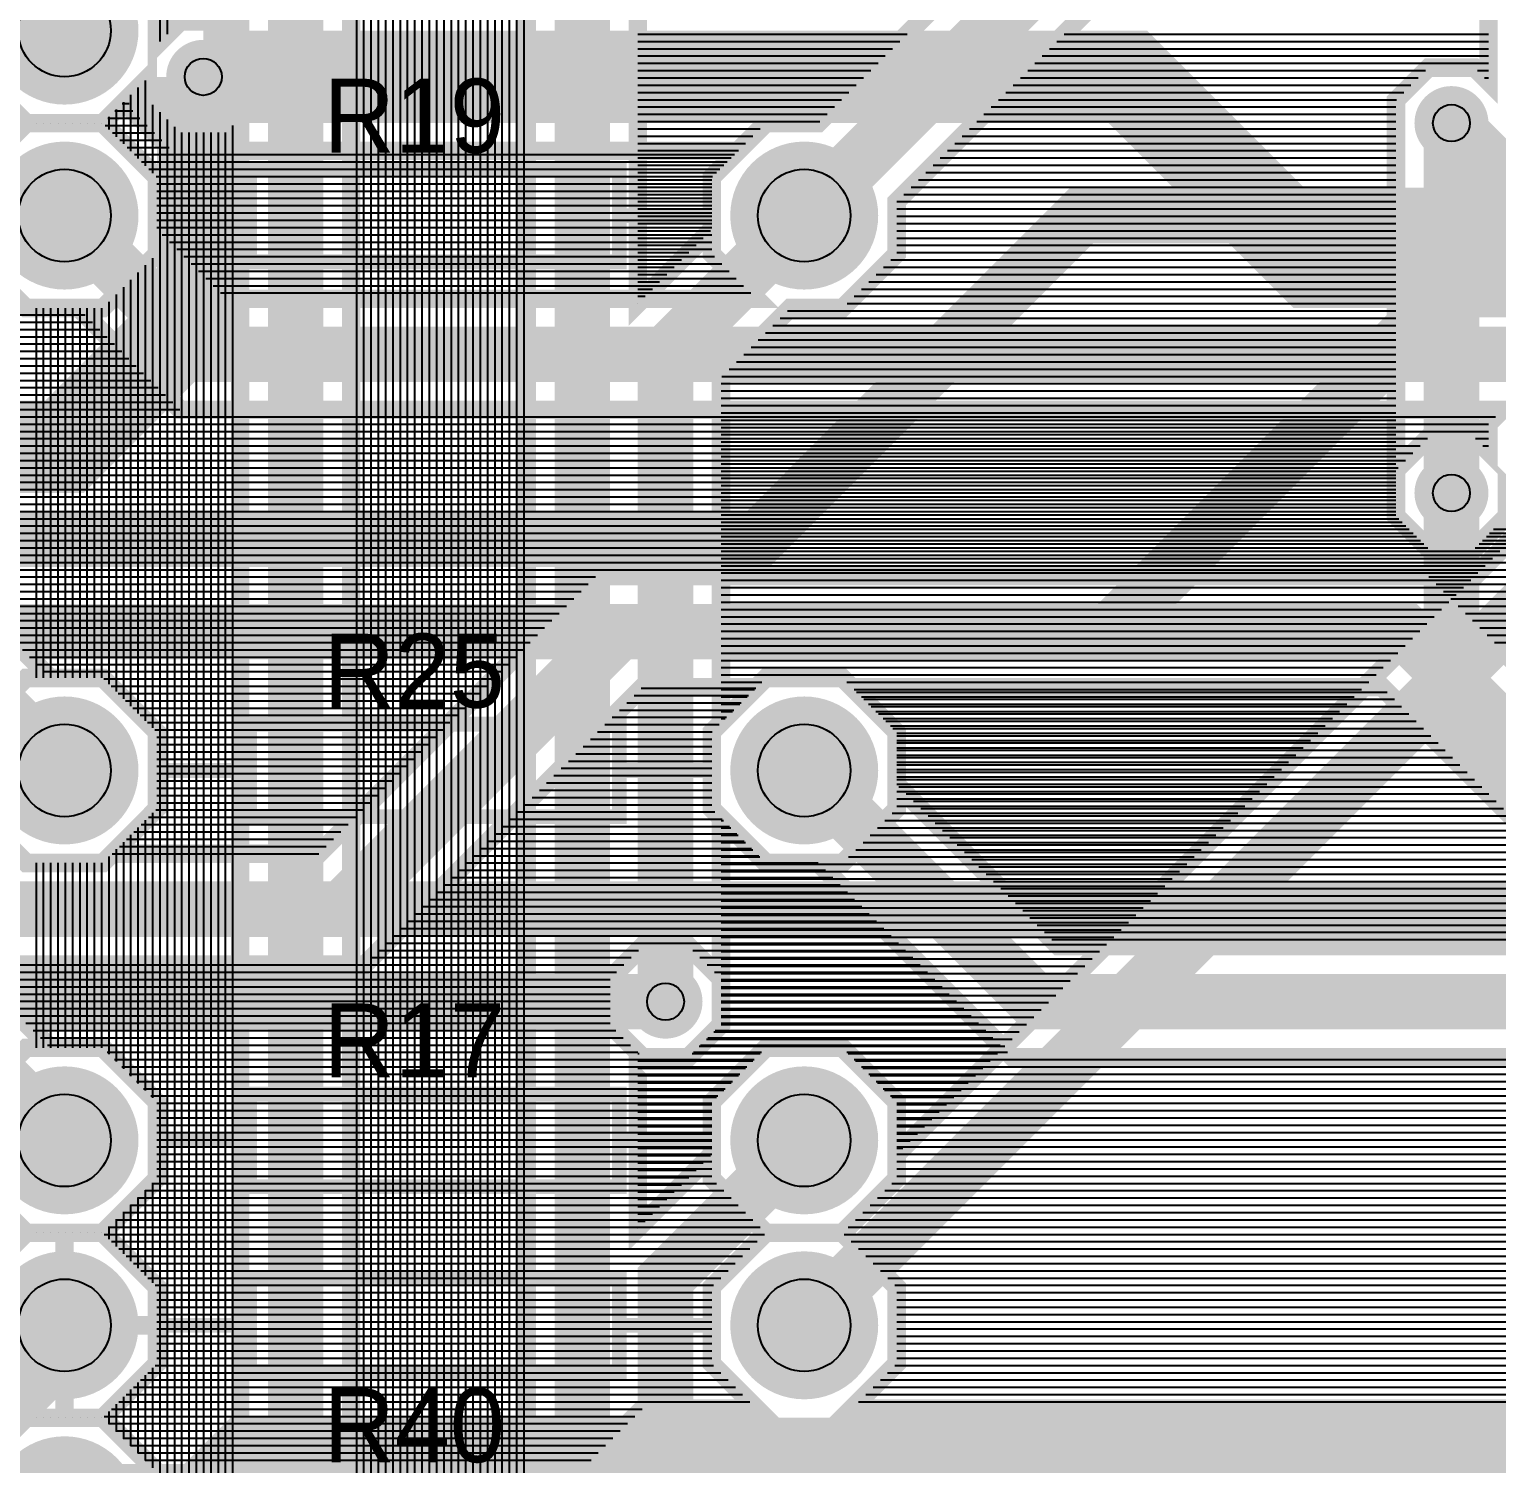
# Model space of a CAD drawing. Header units: inches. Extents: x -5.9 to 5.9, y -1.2 to 1.2.
# Drawn here: x -1.11 to -0.317, y -0.706 to 0.069 of the extents above; entities that cross this region are included whole.
import ezdxf

# ---------------------------------------------------------------- set-up
doc = ezdxf.new("R2010")
doc.units = ezdxf.units.IN
doc.layers.get('0').update_dxf_attribs({"linetype": 'CONTINUOUS'})

# ---------------------------------------------------------------- blocks, each defined once
blk = doc.blocks.new('EPAD')
at = {"const_width": 0.5}
blk.add_lwpolyline([(-0.25, 0, 1), (0.25, 0, 1)], format="xyb", close=True, dxfattribs=at)

msp = doc.modelspace()

# ---------------------------------------------------------------- linework, layer by layer
for points, const_width in [([(-0.810941, 0.4685), (-0.810941, -0.7765), (-0.865941, -0.8315), (-1.090941, -0.8315)], 0.03), ([(-0.965941, -0.7565), (-0.965941, 0.2685), (-1.028441, 0.331), (-1.028441, 0.4435), (-1.140941, 0.4435), (-1.275941, 0.3085), (-1.440941, 0.3085), (-1.605941, 0.1435), (-1.815941, 0.1435), (-1.865941, 0.0935), (-1.865941, -0.6065), (-1.990941, -0.7315)], 0.03), ([(-1.140941, 0.047789), (-1.111652, 0.0185), (-1.07023, 0.0185), (-1.045941, 0.04279), (-1.045941, 0.031074), (-1.028367, 0.0135), (-1.003515, 0.0135), (-0.995941, 0.021074), (-0.995941, -0.768926), (-0.978367, -0.7865), (-0.953515, -0.7865), (-0.935941, -0.768926), (-0.935941, 0.280926), (-0.998441, 0.343426), (-0.998441, 0.432361), (-0.98958, 0.4235), (-0.952302, 0.4235), (-0.930941, 0.444861), (-0.90958, 0.4235), (-0.872302, 0.4235), (-0.850941, 0.444861), (-0.840941, 0.434861)], 0.01), ([(-0.840941, 0.434861), (-0.840941, -0.764074), (-0.878367, -0.8015), (-1.05023, -0.8015), (-1.07023, -0.7815), (-1.111652, -0.7815), (-1.140941, -0.810789)], 0.01), ([(-0.428367, 0.2735), (-0.683367, 0.0185), (-0.711652, 0.0185), (-0.740941, -0.010789), (-0.740941, -0.039074), (-0.780941, -0.079075), (-0.780941, 0.434861)], 0.01), ([(-1.140941, 0.347789), (-1.111652, 0.3185), (-1.07023, 0.3185), (-1.058441, 0.33029), (-1.058441, 0.318574), (-0.995941, 0.256074), (-0.995941, 0.065926), (-1.003515, 0.0735), (-1.028367, 0.0735), (-1.040941, 0.060926), (-1.040941, 0.089211), (-1.07023, 0.1185), (-1.111652, 0.1185), (-1.140941, 0.089211)], 0.01), ([(-0.690941, -0.0315), (-0.415941, 0.2435), (-0.240941, 0.2435), (-0.215941, 0.2185)], 0.03), ([(-0.303367, -0.2015), (-0.640941, -0.539075), (-0.640941, -0.510789), (-0.67023, -0.4815), (-0.711652, -0.4815), (-0.740941, -0.510789), (-0.740941, -0.539074), (-0.780941, -0.579075), (-0.780941, -0.483926), (-0.778367, -0.4865), (-0.753515, -0.4865), (-0.735941, -0.468926), (-0.735941, -0.35721), (-0.711652, -0.3815), (-0.67023, -0.3815), (-0.640941, -0.352211), (-0.640941, -0.310789), (-0.67023, -0.2815), (-0.711652, -0.2815), (-0.735941, -0.30579), (-0.735941, -0.118926), (-0.698515, -0.0815), (-0.67023, -0.0815), (-0.640941, -0.052211), (-0.640941, -0.023926), (-0.403515, 0.2135)], 0.01), ([(-0.320941, 0.120719), (-0.320941, 0.040926), (-0.328515, 0.0485), (-0.353367, 0.0485), (-0.370941, 0.030926), (-0.370941, -0.193926), (-0.353367, -0.2115), (-0.328515, -0.2115), (-0.310941, -0.193926), (-0.310941, -0.178926), (-0.303367, -0.1865), (-0.278515, -0.1865), (-0.260941, -0.168926), (-0.260941, 0.120719)], 0.01), ([(-1.090941, -0.0315), (-2.290941, -0.0315), (-2.390941, 0.0685), (-3.890941, 0.0685)], 0.03), ([(-1.015941, 0.0435), (-1.015941, -0.0815), (-1.090941, -0.1565), (-1.915941, -0.1565)], 0.05), ([(0.509059, -0.1315), (0.434059, -0.0565), (-0.415941, -0.0565), (-0.515941, 0.0435), (-1.015941, 0.0435)], 0.05), ([(-0.340941, 0.0185), (-0.315941, -0.0065), (0.184059, -0.0065), (0.234059, 0.0435), (3.734059, 0.0435), (3.809059, -0.0315), (3.959059, -0.0315)], 0.03), ([(-1.140941, 0.047789), (-1.111652, 0.0185), (-1.07023, 0.0185), (-1.055941, 0.03279), (-1.055941, 0.026931), (-1.032509, 0.0035), (-0.726651, 0.0035), (-0.740941, -0.010789), (-0.740941, -0.052211), (-0.716651, -0.0765), (-1.003515, -0.0765), (-1.040941, -0.039074), (-1.040941, -0.010789), (-1.07023, 0.0185), (-1.111652, 0.0185), (-1.140941, -0.010789)], 0.01), ([(-0.340941, -0.1815), (-0.340941, 0.0185)], 0.03), ([(-1.140941, -0.052211), (-1.140941, -0.010789), (-1.111652, 0.0185), (-1.07023, 0.0185), (-1.040941, -0.010789), (-1.040941, -0.052211), (-1.07023, -0.0815), (-1.111652, -0.0815), (-1.140941, -0.052211)], 0.01), ([(-1.090941, -0.7315), (-1.015941, -0.7315), (-0.990941, -0.7065), (0.609059, -0.7065), (0.809059, -0.5065), (2.159059, -0.5065), (2.234059, -0.4315), (2.234059, -0.1565), (2.109059, -0.0315)], 0.05), ([(-0.990941, -0.0565), (-0.790941, -0.0565), (-0.790941, -0.0065), (-0.990941, -0.0065), (-0.990941, -0.0565)], 0.008), ([(-0.990941, -0.0565), (-0.790941, -0.0565), (-0.790941, -0.0065), (-0.990941, -0.0065), (-0.990941, -0.0565)], 0.008), ([(-0.990941, -0.0565), (-0.790941, -0.0565), (-0.790941, -0.0065), (-0.990941, -0.0065), (-0.990941, -0.0565)], 0.008), ([(0.909059, -0.0315), (-0.540941, -0.0315), (-0.715941, -0.2065), (-3.015941, -0.2065), (-3.090941, -0.2815), (-3.265941, -0.2815), (-3.315941, -0.2315), (-3.390941, -0.2315)], 0.03), ([(-1.090941, -0.0315), (-1.015941, -0.1065), (0.109059, -0.1065), (0.234059, -0.2315), (1.684059, -0.2315), (2.009059, -0.5565), (2.159059, -0.5565), (2.184059, -0.5815), (2.859059, -0.5815), (2.909059, -0.5315)], 0.03), ([(-0.690941, -0.0315), (-0.765941, -0.1065), (-0.765941, -0.4565)], 0.03), ([(-1.040941, -0.0315), (-0.990941, -0.0315)], 0.008), ([(-1.040941, -0.0315), (-0.990941, -0.0315)], 0.008), ([(-1.040941, -0.0315), (-0.990941, -0.0315)], 0.008), ([(-0.790941, -0.0315), (-0.740941, -0.0315)], 0.008), ([(-0.790941, -0.0315), (-0.740941, -0.0315)], 0.008), ([(-0.790941, -0.0315), (-0.740941, -0.0315)], 0.008), ([(-1.140941, -0.052211), (-1.111652, -0.0815), (-1.083367, -0.0815), (-1.028367, -0.1365), (-0.313367, -0.1365), (-0.320941, -0.144074), (-0.320941, -0.159074), (-0.328515, -0.1515), (-0.353367, -0.1515), (-0.370941, -0.169074), (-0.370941, -0.193926), (-0.353367, -0.2115), (-0.328515, -0.2115), (-0.310941, -0.193926)], 0.01), ([(0.734059, -0.1065), (0.699059, -0.0715), (-0.340941, -0.0715), (-0.525941, -0.2565), (-1.615941, -0.2565)], 0.03), ([(-0.340941, -0.1815), (-0.340941, -0.3065), (-0.290941, -0.3565), (-0.165941, -0.3565), (-0.090941, -0.2815)], 0.03), ([(-0.228515, -0.3515), (-0.353515, -0.2265), (-0.803367, -0.2265), (-0.953367, -0.3765), (-1.065231, -0.3765), (-1.040941, -0.352211), (-1.040941, -0.310789), (-1.07023, -0.2815), (-1.098515, -0.2815), (-1.203515, -0.1765)], 0.01), ([(-1.090941, -0.3315), (-1.215941, -0.2065), (-3.040941, -0.2065), (-3.140941, -0.3065), (-4.315941, -0.3065), (-4.390941, -0.2315)], 0.03), ([(-0.140941, -0.2315), (-0.290941, -0.2315), (-0.690941, -0.6315)], 0.03), ([(-1.340941, -0.3315), (-1.265941, -0.4065), (-0.940941, -0.4065), (-0.790941, -0.2565), (-0.365941, -0.2565), (-0.240941, -0.3815), (-0.015941, -0.3815), (0.084059, -0.2815), (0.209059, -0.2815)], 0.03), ([(-1.140941, -0.352211), (-1.140941, -0.310789), (-1.111652, -0.2815), (-1.07023, -0.2815), (-1.040941, -0.310789), (-1.040941, -0.352211), (-1.07023, -0.3815), (-1.111652, -0.3815), (-1.140941, -0.352211)], 0.01), ([(0.176278, -0.4865), (-0.578367, -0.4865), (-0.683367, -0.3815), (-0.711652, -0.3815), (-0.740941, -0.352211), (-0.740941, -0.310789), (-0.716651, -0.2865), (-0.778515, -0.2865), (-0.928515, -0.4365), (-1.143516, -0.4365), (-1.098515, -0.4815), (-1.07023, -0.4815), (-1.040941, -0.510789), (-1.040941, -0.552211), (-1.07023, -0.5815), (-1.111652, -0.5815), (-1.140941, -0.552211)], 0.01), ([(0.547492, -0.4265), (-0.553515, -0.4265), (-0.640941, -0.339074), (-0.640941, -0.310789), (-0.665231, -0.2865), (-0.378367, -0.2865), (-0.253367, -0.4115), (-0.003515, -0.4115), (0.096485, -0.3115), (0.182491, -0.3115), (0.192491, -0.3215), (0.219059, -0.3215)], 0.01), ([(-1.440941, -0.3315), (-1.450941, -0.3415), (-1.450941, -0.5465), (-1.365941, -0.6315), (-1.090941, -0.6315)], 0.05), ([(-0.990941, -0.3565), (-0.790941, -0.3565), (-0.790941, -0.3065), (-0.990941, -0.3065), (-0.990941, -0.3565)], 0.008), ([(-0.990941, -0.3565), (-0.790941, -0.3565), (-0.790941, -0.3065), (-0.990941, -0.3065), (-0.990941, -0.3565)], 0.008), ([(-0.990941, -0.3565), (-0.790941, -0.3565), (-0.790941, -0.3065), (-0.990941, -0.3065), (-0.990941, -0.3565)], 0.008), ([(1.709059, -0.9315), (1.709059, -0.5065), (1.659059, -0.4565), (-0.565941, -0.4565), (-0.690941, -0.3315)], 0.03), ([(-1.040941, -0.3315), (-0.990941, -0.3315)], 0.008), ([(-1.040941, -0.3315), (-0.990941, -0.3315)], 0.008), ([(-1.040941, -0.3315), (-0.990941, -0.3315)], 0.008), ([(-0.790941, -0.3315), (-0.740941, -0.3315)], 0.008), ([(-0.790941, -0.3315), (-0.740941, -0.3315)], 0.008), ([(-0.790941, -0.3315), (-0.740941, -0.3315)], 0.008), ([(-1.253515, -0.3765), (-1.116651, -0.3765), (-1.140941, -0.352211)], 0.01), ([(2.059059, -0.4565), (0.184059, -0.4565), (0.134059, -0.4065), (-1.240941, -0.4065), (-1.290941, -0.4565), (-1.290941, -0.7815), (-1.340941, -0.8315), (-2.390941, -0.8315), (-2.590941, -1.0315)], 0.03), ([(-0.795941, -0.468926), (-0.795941, -0.444074), (-0.778367, -0.4265), (-0.753515, -0.4265), (-0.735941, -0.444074), (-0.735941, -0.468926), (-0.753515, -0.4865), (-0.778367, -0.4865), (-0.795941, -0.468926)], 0.01), ([(-4.990941, -0.6315), (-4.915941, -0.6315), (-4.890941, -0.6065), (-2.315941, -0.6065), (-2.165941, -0.4565), (-1.165941, -0.4565), (-1.090941, -0.5315)], 0.03), ([(-0.765941, -0.4565), (-1.190941, -0.4565), (-1.240941, -0.5065), (-1.240941, -0.7815)], 0.03), ([(-1.140941, -0.552211), (-1.140941, -0.510789), (-1.111652, -0.4815), (-1.07023, -0.4815), (-1.040941, -0.510789), (-1.040941, -0.552211), (-1.07023, -0.5815), (-1.111652, -0.5815), (-1.140941, -0.552211)], 0.01), ([(-0.740941, -0.552211), (-0.740941, -0.510789), (-0.711652, -0.4815), (-0.67023, -0.4815), (-0.640941, -0.510789), (-0.640941, -0.552211), (-0.67023, -0.5815), (-0.711652, -0.5815), (-0.740941, -0.552211)], 0.01), ([(-0.990941, -0.5565), (-0.790941, -0.5565), (-0.790941, -0.5065), (-0.990941, -0.5065), (-0.990941, -0.5565)], 0.008), ([(-0.990941, -0.5565), (-0.790941, -0.5565), (-0.790941, -0.5065), (-0.990941, -0.5065), (-0.990941, -0.5565)], 0.008), ([(-0.990941, -0.5565), (-0.790941, -0.5565), (-0.790941, -0.5065), (-0.990941, -0.5065), (-0.990941, -0.5565)], 0.008), ([(0.609059, -0.9315), (0.609059, -1.0565), (0.559059, -1.1065), (-0.165941, -1.1065), (-0.215941, -1.0565), (-0.215941, -0.8065), (-0.265941, -0.7565), (-0.715941, -0.7565), (-0.765941, -0.7065), (-0.765941, -0.6065), (-0.690941, -0.5315)], 0.03), ([(-1.040941, -0.5315), (-0.990941, -0.5315)], 0.008), ([(-1.040941, -0.5315), (-0.990941, -0.5315)], 0.008), ([(-1.040941, -0.5315), (-0.990941, -0.5315)], 0.008), ([(-0.790941, -0.5315), (-0.740941, -0.5315)], 0.008), ([(-0.790941, -0.5315), (-0.740941, -0.5315)], 0.008), ([(-0.790941, -0.5315), (-0.740941, -0.5315)], 0.008), ([(-1.040941, -0.610789), (-1.040941, -0.652211), (-1.07023, -0.6815), (-1.111652, -0.6815), (-1.140941, -0.652211), (-1.140941, -0.610789), (-1.111652, -0.5815), (-1.07023, -0.5815), (-1.040941, -0.610789)], 0.01), ([(-1.140941, -0.910789), (-1.111652, -0.8815), (-1.07023, -0.8815), (-1.040941, -0.910789), (-1.040941, -0.939075), (-0.778367, -0.6765), (-0.716651, -0.6765), (-0.740941, -0.652211), (-0.740941, -0.610789), (-0.711652, -0.5815), (-0.67023, -0.5815), (-0.640941, -0.610789), (-0.640941, -0.652211), (-0.665231, -0.6765), (0.476278, -0.6765)], 0.01), ([(-1.040941, -0.610789), (-1.040941, -0.652211), (-1.07023, -0.6815), (-1.111652, -0.6815), (-1.140941, -0.652211), (-1.140941, -0.610789), (-1.111652, -0.5815), (-1.07023, -0.5815), (-1.040941, -0.610789)], 0.01), ([(-1.090941, -0.5815), (-1.090941, -0.6315)], 0.01), ([(-1.090941, -0.5815), (-1.090941, -0.6315)], 0.01), ([(-0.990941, -0.6565), (-0.790941, -0.6565), (-0.790941, -0.6065), (-0.990941, -0.6065), (-0.990941, -0.6565)], 0.008), ([(-0.990941, -0.6565), (-0.790941, -0.6565), (-0.790941, -0.6065), (-0.990941, -0.6065), (-0.990941, -0.6565)], 0.008), ([(-0.990941, -0.6565), (-0.790941, -0.6565), (-0.790941, -0.6065), (-0.990941, -0.6065), (-0.990941, -0.6565)], 0.008), ([(-1.090941, -0.9315), (-1.165941, -0.8565), (-1.165941, -0.7065), (-1.090941, -0.6315)], 0.05), ([(0.909059, -0.6315), (0.834059, -0.7065), (-0.765941, -0.7065), (-1.090941, -1.0315)], 0.03), ([(-1.140941, -0.6315), (-1.090941, -0.6315)], 0.01), ([(-1.140941, -0.6315), (-1.090941, -0.6315)], 0.01), ([(-1.040941, -0.6315), (-1.090941, -0.6315)], 0.01), ([(-1.090941, -0.6815), (-1.090941, -0.6315)], 0.01), ([(-1.040941, -0.6315), (-1.090941, -0.6315)], 0.01), ([(-1.090941, -0.6815), (-1.090941, -0.6315)], 0.01), ([(-0.990941, -0.6315), (-1.040941, -0.6315)], 0.008), ([(-0.990941, -0.6315), (-1.040941, -0.6315)], 0.008), ([(-0.990941, -0.6315), (-1.040941, -0.6315)], 0.008), ([(-0.740941, -0.6315), (-0.790941, -0.6315)], 0.008), ([(-0.740941, -0.6315), (-0.790941, -0.6315)], 0.008), ([(-0.740941, -0.6315), (-0.790941, -0.6315)], 0.008), ([(-1.140941, -0.752211), (-1.140941, -0.710789), (-1.111652, -0.6815), (-1.07023, -0.6815), (-1.040941, -0.710789), (-1.040941, -0.752211), (-1.07023, -0.7815), (-1.111652, -0.7815), (-1.140941, -0.752211)], 0.01), ([(-1.121652, -0.6915), (-1.111652, -0.6815), (-1.07023, -0.6815), (-1.040941, -0.710789), (-1.040941, -0.752211), (-1.07023, -0.7815), (-1.111652, -0.7815), (-1.121652, -0.7715)], 0.01)]:
    msp.add_lwpolyline(points, dxfattribs=dict(const_width=const_width))
for points in [[(-0.932948, -0.8015), (-0.932948, 0.442854)], [(-0.929011, -0.8015), (-0.929011, 0.442931)], [(-0.925074, -0.8015), (-0.925074, 0.438994)], [(-0.858144, -0.781278), (-0.858144, 0.437657)], [(-0.854207, -0.777341), (-0.854207, 0.441594)], [(-0.85027, -0.773404), (-0.85027, 0.444191)], [(-0.846333, -0.769467), (-0.846333, 0.440254)], [(-0.921137, -0.8015), (-0.921137, 0.435057)], [(-0.9172, -0.8015), (-0.9172, 0.43112)], [(-0.866019, -0.789152), (-0.866019, 0.429783)], [(-0.862081, -0.785215), (-0.862081, 0.43372)], [(-0.842396, -0.76553), (-0.842396, 0.436317)], [(-0.913263, -0.8015), (-0.913263, 0.427183)], [(-0.909326, -0.8015), (-0.909326, 0.4235)], [(-0.905389, -0.8015), (-0.905389, 0.4235)], [(-0.901452, -0.8015), (-0.901452, 0.4235)], [(-0.897515, -0.8015), (-0.897515, 0.4235)], [(-0.893578, -0.8015), (-0.893578, 0.4235)], [(-0.889641, -0.8015), (-0.889641, 0.4235)], [(-0.885704, -0.8015), (-0.885704, 0.4235)], [(-0.881767, -0.8015), (-0.881767, 0.4235)], [(-0.87783, -0.800963), (-0.87783, 0.4235)], [(-0.873893, -0.797026), (-0.873893, 0.4235)], [(-0.869956, -0.793089), (-0.869956, 0.425846)], [(-1.039247, 0.06262), (-1.039247, 0.299381)], [(-1.03531, 0.066557), (-1.03531, 0.295444)], [(-0.780941, 0.066594), (-0.635272, 0.066594)], [(-0.550422, 0.066594), (-0.320941, 0.066594)], [(-0.780941, 0.062657), (-0.639209, 0.062657)], [(-0.780941, 0.05872), (-0.643146, 0.05872)], [(-0.558296, 0.05872), (-0.320941, 0.05872)], [(-0.554359, 0.062657), (-0.320941, 0.062657)], [(-0.780941, 0.054783), (-0.647083, 0.054783)], [(-0.780941, 0.050846), (-0.65102, 0.050846)], [(-0.56617, 0.050846), (-0.320941, 0.050846)], [(-0.562233, 0.054783), (-0.320941, 0.054783)], [(-1.047121, -0.00461), (-1.047121, 0.04161)], [(-0.780941, 0.046909), (-0.654957, 0.046909)], [(-0.780941, 0.042972), (-0.658894, 0.042972)], [(-0.574044, 0.042972), (-0.358895, 0.042972)], [(-0.570107, 0.046909), (-0.354958, 0.046909)], [(-0.326924, 0.046909), (-0.320941, 0.046909)], [(-0.322987, 0.042972), (-0.320941, 0.042972)], [(-1.054995, 0.003264), (-1.054995, 0.033736)], [(-1.051058, -0.000673), (-1.051058, 0.037673)], [(-0.780941, 0.039035), (-0.662831, 0.039035)], [(-0.780941, 0.035098), (-0.666768, 0.035098)], [(-0.581918, 0.035098), (-0.366769, 0.035098)], [(-0.577981, 0.039035), (-0.362832, 0.039035)], [(-1.063656, 0.025074), (-1.054083, 0.025074)], [(-1.062869, 0.011138), (-1.062869, 0.025862)], [(-1.059719, 0.029011), (-1.055941, 0.029011)], [(-1.058932, 0.007201), (-1.058932, 0.029799)], [(-1.043184, -0.008547), (-1.043184, 0.028317)], [(-1.039247, -0.8015), (-1.039247, 0.02438)], [(-0.780941, 0.031161), (-0.670705, 0.031161)], [(-0.780941, 0.027224), (-0.674642, 0.027224)], [(-0.589792, 0.027224), (-0.370941, 0.027224)], [(-0.585855, 0.031161), (-0.370706, 0.031161)], [(-1.106176, 0.0185), (-1.106176, 0.0185)], [(-1.102239, 0.0185), (-1.102239, 0.0185)], [(-1.098302, 0.0185), (-1.098302, 0.0185)], [(-1.094365, 0.0185), (-1.094365, 0.0185)], [(-1.090428, 0.0185), (-1.090428, 0.0185)], [(-1.086491, 0.0185), (-1.086491, 0.0185)], [(-1.082554, 0.0185), (-1.082554, 0.0185)], [(-1.078617, 0.0185), (-1.078617, 0.0185)], [(-1.07468, 0.0185), (-1.07468, 0.0185)], [(-1.070743, 0.0185), (-1.070743, 0.0185)], [(-1.068931, 0.0172), (-1.046209, 0.0172)], [(-1.067593, 0.021137), (-1.050146, 0.021137)], [(-1.066806, 0.015075), (-1.066806, 0.021925)], [(-1.03531, -0.8015), (-1.03531, 0.020443)], [(-1.031373, -0.8015), (-1.031373, 0.016506)], [(-0.999877, -0.8015), (-0.999877, 0.017138)], [(-0.780941, 0.023287), (-0.678579, 0.023287)], [(-0.780941, 0.01935), (-0.682516, 0.01935)], [(-0.597666, 0.01935), (-0.370941, 0.01935)], [(-0.593729, 0.023287), (-0.370941, 0.023287)], [(-1.064994, 0.013263), (-1.042272, 0.013263)], [(-1.061057, 0.009326), (-1.038335, 0.009326)], [(-1.027436, -0.8015), (-1.027436, 0.0135)], [(-1.023499, -0.8015), (-1.023499, 0.0135)], [(-1.019562, -0.8015), (-1.019562, 0.0135)], [(-1.015625, -0.8015), (-1.015625, 0.0135)], [(-1.011688, -0.8015), (-1.011688, 0.0135)], [(-1.007751, -0.8015), (-1.007751, 0.0135)], [(-1.003814, -0.8015), (-1.003814, 0.0135)], [(-0.780941, 0.015413), (-0.714738, 0.015413)], [(-0.780941, 0.011476), (-0.718675, 0.011476)], [(-0.60554, 0.011476), (-0.370941, 0.011476)], [(-0.601603, 0.015413), (-0.370941, 0.015413)], [(-1.05712, 0.005389), (-1.034398, 0.005389)], [(-1.053183, 0.001452), (-0.728699, 0.001452)], [(-0.780941, 0.007539), (-0.722612, 0.007539)], [(-0.780941, 0.003602), (-0.726549, 0.003602)], [(-0.613414, 0.003602), (-0.370941, 0.003602)], [(-0.609477, 0.007539), (-0.370941, 0.007539)], [(-1.049246, -0.002485), (-0.732636, -0.002485)], [(-1.045309, -0.006422), (-0.736573, -0.006422)], [(-0.780941, -0.000335), (-0.730486, -0.000335)], [(-0.780941, -0.004272), (-0.734423, -0.004272)], [(-0.621288, -0.004272), (-0.370941, -0.004272)], [(-0.617351, -0.000335), (-0.370941, -0.000335)], [(-1.041372, -0.010359), (-0.74051, -0.010359)], [(-1.040941, -0.014296), (-0.740941, -0.014296)], [(-0.780941, -0.008209), (-0.73836, -0.008209)], [(-0.780941, -0.012146), (-0.740941, -0.012146)], [(-0.629162, -0.012146), (-0.370941, -0.012146)], [(-0.625225, -0.008209), (-0.370941, -0.008209)], [(-1.040941, -0.018233), (-0.740941, -0.018233)], [(-1.040941, -0.02217), (-0.740941, -0.02217)], [(-0.780941, -0.016083), (-0.740941, -0.016083)], [(-0.780941, -0.02002), (-0.740941, -0.02002)], [(-0.637036, -0.02002), (-0.370941, -0.02002)], [(-0.633099, -0.016083), (-0.370941, -0.016083)], [(-1.040941, -0.026107), (-0.740941, -0.026107)], [(-1.040941, -0.030044), (-0.740941, -0.030044)], [(-0.780941, -0.023957), (-0.740941, -0.023957)], [(-0.780941, -0.027894), (-0.740941, -0.027894)], [(-0.640941, -0.023957), (-0.370941, -0.023957)], [(-0.640941, -0.027894), (-0.370941, -0.027894)], [(-1.040941, -0.033981), (-0.740941, -0.033981)], [(-1.040941, -0.037918), (-0.740941, -0.037918)], [(-0.780941, -0.031831), (-0.740941, -0.031831)], [(-0.780941, -0.035768), (-0.740941, -0.035768)], [(-0.640941, -0.031831), (-0.370941, -0.031831)], [(-0.640941, -0.035768), (-0.370941, -0.035768)], [(-1.038161, -0.041855), (-0.740941, -0.041855)], [(-1.034224, -0.045792), (-0.740941, -0.045792)], [(-0.780941, -0.039705), (-0.741571, -0.039705)], [(-0.780941, -0.043642), (-0.745508, -0.043642)], [(-0.780941, -0.047579), (-0.749445, -0.047579)], [(-0.640941, -0.039705), (-0.370941, -0.039705)], [(-0.640941, -0.043642), (-0.370941, -0.043642)], [(-0.640941, -0.047579), (-0.370941, -0.047579)], [(-1.043184, -0.308547), (-1.043184, -0.054453)], [(-1.030287, -0.049729), (-0.740941, -0.049729)], [(-1.02635, -0.053666), (-0.739485, -0.053666)], [(-0.780941, -0.051516), (-0.753382, -0.051516)], [(-0.780941, -0.055453), (-0.757319, -0.055453)], [(-0.644184, -0.055453), (-0.370941, -0.055453)], [(-0.640941, -0.051516), (-0.370941, -0.051516)], [(-1.051058, -0.300673), (-1.051058, -0.062327)], [(-1.047121, -0.30461), (-1.047121, -0.05839)], [(-1.022413, -0.057603), (-0.735548, -0.057603)], [(-1.018476, -0.06154), (-0.731611, -0.06154)], [(-0.780941, -0.05939), (-0.761256, -0.05939)], [(-0.780941, -0.063327), (-0.765193, -0.063327)], [(-0.652058, -0.063327), (-0.370941, -0.063327)], [(-0.648121, -0.05939), (-0.370941, -0.05939)], [(-1.058932, -0.292799), (-1.058932, -0.070201)], [(-1.054995, -0.296736), (-1.054995, -0.066264)], [(-1.014539, -0.065477), (-0.727674, -0.065477)], [(-1.010602, -0.069414), (-0.723737, -0.069414)], [(-0.780941, -0.067264), (-0.76913, -0.067264)], [(-0.780941, -0.071201), (-0.773067, -0.071201)], [(-0.659932, -0.071201), (-0.370941, -0.071201)], [(-0.655995, -0.067264), (-0.370941, -0.067264)], [(-1.066806, -0.284925), (-1.066806, -0.078075)], [(-1.062869, -0.288862), (-1.062869, -0.074138)], [(-1.006665, -0.073351), (-0.7198, -0.073351)], [(-0.780941, -0.075138), (-0.777004, -0.075138)], [(-0.780941, -0.079075), (-0.780941, -0.079075)], [(-0.667806, -0.079075), (-0.370941, -0.079075)], [(-0.663869, -0.075138), (-0.370941, -0.075138)], [(-1.959498, -0.085162), (-1.079704, -0.085162)], [(-1.106176, -0.2815), (-1.106176, -0.0815)], [(-1.102239, -0.2815), (-1.102239, -0.0815)], [(-1.098302, -0.2815), (-1.098302, -0.0815)], [(-1.094365, -0.2815), (-1.094365, -0.0815)], [(-1.090428, -0.2815), (-1.090428, -0.0815)], [(-1.086491, -0.2815), (-1.086491, -0.0815)], [(-1.082554, -0.2815), (-1.082554, -0.0815)], [(-1.078617, -0.2815), (-1.078617, -0.0815)], [(-1.07468, -0.2815), (-1.07468, -0.0815)], [(-1.070743, -0.2815), (-1.070743, -0.0815)], [(-0.703965, -0.086949), (-0.370941, -0.086949)], [(-0.700028, -0.083012), (-0.370941, -0.083012)], [(-1.955561, -0.089099), (-1.075767, -0.089099)], [(-1.951624, -0.093036), (-1.07183, -0.093036)], [(-0.711839, -0.094823), (-0.370941, -0.094823)], [(-0.707902, -0.090886), (-0.370941, -0.090886)], [(-1.947687, -0.096973), (-1.067893, -0.096973)], [(-1.94375, -0.10091), (-1.063956, -0.10091)], [(-0.719713, -0.102697), (-0.370941, -0.102697)], [(-0.715776, -0.09876), (-0.370941, -0.09876)], [(-1.939813, -0.104847), (-1.060019, -0.104847)], [(-1.935941, -0.108784), (-1.056082, -0.108784)], [(-0.727587, -0.110571), (-0.370941, -0.110571)], [(-0.72365, -0.106634), (-0.370941, -0.106634)], [(-1.935941, -0.112721), (-1.052145, -0.112721)], [(-1.935941, -0.116658), (-1.048208, -0.116658)], [(-0.735461, -0.118445), (-0.370941, -0.118445)], [(-0.731524, -0.114508), (-0.370941, -0.114508)], [(-1.935941, -0.120595), (-1.044271, -0.120595)], [(-1.935941, -0.124532), (-1.040334, -0.124532)], [(-0.735941, -0.122382), (-0.370941, -0.122382)], [(-0.735941, -0.126319), (-0.370941, -0.126319)], [(-1.901546, -0.128469), (-1.036397, -0.128469)], [(-1.897609, -0.132406), (-1.03246, -0.132406)], [(-0.735941, -0.130256), (-0.370941, -0.130256)], [(-0.735941, -0.134193), (-0.370941, -0.134193)], [(-1.893672, -0.136343), (-1.028523, -0.136343)], [(-1.889735, -0.14028), (-0.317147, -0.14028)], [(-0.735941, -0.13813), (-0.370941, -0.13813)], [(-0.735941, -0.142067), (-0.370941, -0.142067)], [(-1.885941, -0.144217), (-0.320941, -0.144217)], [(-1.885941, -0.148154), (-0.320941, -0.148154)], [(-0.735941, -0.146004), (-0.370941, -0.146004)], [(-0.735941, -0.149941), (-0.370941, -0.149941)], [(-1.885941, -0.152091), (-0.353958, -0.152091)], [(-1.885941, -0.156028), (-0.357895, -0.156028)], [(-0.735941, -0.153878), (-0.370941, -0.153878)], [(-0.735941, -0.157815), (-0.370941, -0.157815)], [(-0.327924, -0.152091), (-0.320941, -0.152091)], [(-0.323987, -0.156028), (-0.320941, -0.156028)], [(-1.885941, -0.159965), (-0.361832, -0.159965)], [(-1.885941, -0.163902), (-0.365769, -0.163902)], [(-0.735941, -0.161752), (-0.370941, -0.161752)], [(-0.735941, -0.165689), (-0.370941, -0.165689)], [(-1.888791, -0.171776), (-0.370941, -0.171776)], [(-1.885941, -0.167839), (-0.369706, -0.167839)], [(-0.735941, -0.169626), (-0.370941, -0.169626)], [(-0.735941, -0.173563), (-0.370941, -0.173563)], [(-1.892728, -0.175713), (-0.370941, -0.175713)], [(-1.200366, -0.17965), (-0.370941, -0.17965)], [(-0.735941, -0.1775), (-0.370941, -0.1775)], [(-0.735941, -0.181437), (-0.370941, -0.181437)], [(-1.196429, -0.183587), (-0.370941, -0.183587)], [(-1.192492, -0.187524), (-0.370941, -0.187524)], [(-0.735941, -0.185374), (-0.370941, -0.185374)], [(-0.735941, -0.189311), (-0.370941, -0.189311)], [(-1.188555, -0.191461), (-0.370941, -0.191461)], [(-1.184618, -0.195398), (-0.369469, -0.195398)], [(-0.735941, -0.193248), (-0.370941, -0.193248)], [(-0.735941, -0.197185), (-0.367681, -0.197185)], [(-1.180681, -0.199335), (-0.365532, -0.199335)], [(-1.176744, -0.203272), (-0.361595, -0.203272)], [(-0.735941, -0.201122), (-0.363744, -0.201122)], [(-0.735941, -0.205059), (-0.359807, -0.205059)], [(-0.322074, -0.205059), (-0.306926, -0.205059)], [(-0.320287, -0.203272), (-0.176352, -0.203272)], [(-0.318137, -0.201122), (-0.174202, -0.201122)], [(-1.172807, -0.207209), (-0.357658, -0.207209)], [(-1.16887, -0.211146), (-0.353721, -0.211146)], [(-0.735941, -0.208996), (-0.35587, -0.208996)], [(-0.735941, -0.212933), (-0.3148, -0.212933)], [(-0.328161, -0.211146), (-0.184226, -0.211146)], [(-0.326011, -0.208996), (-0.310863, -0.208996)], [(-0.324224, -0.207209), (-0.180289, -0.207209)], [(-1.164933, -0.215083), (-0.185941, -0.215083)], [(-1.160996, -0.21902), (-0.185941, -0.21902)], [(-0.735941, -0.21687), (-0.318737, -0.21687)], [(-0.735941, -0.220807), (-0.322674, -0.220807)], [(-1.157059, -0.222957), (-0.185941, -0.222957)], [(-1.153122, -0.226894), (-0.80376, -0.226894)], [(-0.735941, -0.224744), (-0.326611, -0.224744)], [(-0.735941, -0.228681), (-0.330548, -0.228681)], [(-0.353122, -0.226894), (-0.185941, -0.226894)], [(-1.149185, -0.230831), (-0.807697, -0.230831)], [(-1.145248, -0.234768), (-0.811634, -0.234768)], [(-0.735941, -0.232619), (-0.334485, -0.232619)], [(-0.735941, -0.236556), (-0.338422, -0.236556)], [(-0.349185, -0.230831), (-0.185941, -0.230831)], [(-0.345248, -0.234768), (-0.185941, -0.234768)], [(-1.141311, -0.238705), (-0.815571, -0.238705)], [(-1.137374, -0.242642), (-0.819508, -0.242642)], [(-0.735941, -0.240493), (-0.342359, -0.240493)], [(-0.735941, -0.24443), (-0.346296, -0.24443)], [(-0.341311, -0.238705), (-0.185941, -0.238705)], [(-0.337374, -0.242642), (-0.185941, -0.242642)], [(-1.133437, -0.246579), (-0.823445, -0.246579)], [(-1.1295, -0.250516), (-0.827382, -0.250516)], [(-0.735941, -0.248367), (-0.350233, -0.248367)], [(-0.735941, -0.252304), (-0.35417, -0.252304)], [(-0.333437, -0.246579), (-0.185941, -0.246579)], [(-0.3295, -0.250516), (-0.185564, -0.250516)], [(-1.125563, -0.254453), (-0.831319, -0.254453)], [(-1.121626, -0.25839), (-0.835256, -0.25839)], [(-0.735941, -0.256241), (-0.358107, -0.256241)], [(-0.735941, -0.260178), (-0.362044, -0.260178)], [(-0.325563, -0.254453), (-0.181627, -0.254453)], [(-0.321626, -0.25839), (-0.17769, -0.25839)], [(-1.117689, -0.262327), (-0.839193, -0.262327)], [(-1.113752, -0.266264), (-0.84313, -0.266264)], [(-0.735941, -0.264115), (-0.365981, -0.264115)], [(-0.735941, -0.268052), (-0.369918, -0.268052)], [(-0.317689, -0.262327), (-0.173753, -0.262327)], [(-1.109815, -0.270201), (-0.847067, -0.270201)], [(-1.105878, -0.274138), (-0.851004, -0.274138)], [(-0.735941, -0.271989), (-0.373855, -0.271989)], [(-0.735941, -0.275926), (-0.377792, -0.275926)], [(-1.101941, -0.278075), (-0.854941, -0.278075)], [(-1.069719, -0.282012), (-0.858878, -0.282012)], [(-0.735941, -0.279863), (-0.381729, -0.279863)], [(-0.735941, -0.2838), (-0.713951, -0.2838)], [(-0.667931, -0.2838), (-0.385666, -0.2838)], [(-1.065781, -0.285949), (-0.862815, -0.285949)], [(-1.061844, -0.289886), (-0.866752, -0.289886)], [(-0.78298, -0.290965), (-0.721116, -0.290965)], [(-0.779043, -0.287028), (-0.717179, -0.287028)], [(-0.735941, -0.287737), (-0.717888, -0.287737)], [(-0.735941, -0.291674), (-0.721825, -0.291674)], [(-0.663994, -0.287737), (-0.389603, -0.287737)], [(-0.662632, -0.289099), (-0.375767, -0.289099)], [(-0.660057, -0.291674), (-0.39354, -0.291674)], [(-0.658695, -0.293036), (-0.37183, -0.293036)], [(-1.057907, -0.293823), (-0.870689, -0.293823)], [(-1.05397, -0.29776), (-0.874626, -0.29776)], [(-0.790854, -0.298839), (-0.72899, -0.298839)], [(-0.786917, -0.294902), (-0.725053, -0.294902)], [(-0.735941, -0.295611), (-0.725762, -0.295611)], [(-0.735941, -0.299548), (-0.729699, -0.299548)], [(-0.65612, -0.295611), (-0.397477, -0.295611)], [(-0.654758, -0.296973), (-0.367893, -0.296973)], [(-0.652183, -0.299548), (-0.401414, -0.299548)], [(-0.650821, -0.30091), (-0.363956, -0.30091)], [(-1.050033, -0.301697), (-0.878563, -0.301697)], [(-1.046096, -0.305634), (-0.8825, -0.305634)], [(-0.798728, -0.306713), (-0.736864, -0.306713)], [(-0.794791, -0.302776), (-0.732927, -0.302776)], [(-0.735941, -0.303485), (-0.733636, -0.303485)], [(-0.648246, -0.303485), (-0.405351, -0.303485)], [(-0.646884, -0.304847), (-0.360019, -0.304847)], [(-0.644309, -0.307422), (-0.409288, -0.307422)], [(-0.642947, -0.308784), (-0.356082, -0.308784)], [(-1.042159, -0.309571), (-0.886437, -0.309571)], [(-1.040941, -0.313508), (-0.890374, -0.313508)], [(-0.806602, -0.314587), (-0.740941, -0.314587)], [(-0.802665, -0.31065), (-0.740801, -0.31065)], [(-0.640941, -0.311359), (-0.413225, -0.311359)], [(-0.640941, -0.312721), (-0.352145, -0.312721)], [(-0.640941, -0.315296), (-0.417162, -0.315296)], [(-0.640941, -0.316658), (-0.348208, -0.316658)], [(-1.040941, -0.317445), (-0.894311, -0.317445)], [(-1.040941, -0.321382), (-0.898248, -0.321382)], [(-1.040941, -0.325319), (-0.902185, -0.325319)], [(-0.814476, -0.322461), (-0.740941, -0.322461)], [(-0.810539, -0.318524), (-0.740941, -0.318524)], [(-0.640941, -0.319233), (-0.421099, -0.319233)], [(-0.640941, -0.320595), (-0.344271, -0.320595)], [(-0.640941, -0.32317), (-0.425036, -0.32317)], [(-0.640941, -0.324532), (-0.340334, -0.324532)], [(-1.040941, -0.329256), (-0.906122, -0.329256)], [(-1.040941, -0.333193), (-0.910059, -0.333193)], [(-0.82235, -0.330335), (-0.740941, -0.330335)], [(-0.818413, -0.326398), (-0.740941, -0.326398)], [(-0.640941, -0.327107), (-0.428973, -0.327107)], [(-0.640941, -0.328469), (-0.336397, -0.328469)], [(-0.640941, -0.331044), (-0.43291, -0.331044)], [(-0.640941, -0.332406), (-0.33246, -0.332406)], [(-1.040941, -0.33713), (-0.913996, -0.33713)], [(-1.040941, -0.341067), (-0.917933, -0.341067)], [(-0.830224, -0.338209), (-0.740941, -0.338209)], [(-0.826287, -0.334272), (-0.740941, -0.334272)], [(-0.640941, -0.334981), (-0.436847, -0.334981)], [(-0.640941, -0.336343), (-0.328523, -0.336343)], [(-0.640941, -0.338918), (-0.440784, -0.338918)], [(-0.639736, -0.34028), (-0.324586, -0.34028)], [(-1.040941, -0.345004), (-0.92187, -0.345004)], [(-1.040941, -0.348941), (-0.925807, -0.348941)], [(-0.838098, -0.346083), (-0.740941, -0.346083)], [(-0.834161, -0.342146), (-0.740941, -0.342146)], [(-0.640941, -0.342855), (-0.444721, -0.342855)], [(-0.640941, -0.346792), (-0.448658, -0.346792)], [(-0.635799, -0.344217), (-0.320649, -0.344217)], [(-0.631862, -0.348154), (-0.316712, -0.348154)], [(-1.045546, -0.356815), (-0.933681, -0.356815)], [(-1.043184, -0.508547), (-1.043184, -0.354453)], [(-1.041609, -0.352878), (-0.929744, -0.352878)], [(-0.845972, -0.353957), (-0.739194, -0.353957)], [(-0.842035, -0.35002), (-0.740941, -0.35002)], [(-0.643396, -0.354666), (-0.456532, -0.354666)], [(-0.640941, -0.350729), (-0.452595, -0.350729)], [(-0.627925, -0.352091), (-0.312775, -0.352091)], [(-0.623988, -0.356028), (-0.308838, -0.356028)], [(-1.05342, -0.364689), (-0.941556, -0.364689)], [(-1.051058, -0.500673), (-1.051058, -0.362327)], [(-1.049483, -0.360752), (-0.937619, -0.360752)], [(-1.047121, -0.50461), (-1.047121, -0.35839)], [(-0.853846, -0.361831), (-0.73132, -0.361831)], [(-0.849909, -0.357894), (-0.735257, -0.357894)], [(-0.735941, -0.358603), (-0.734548, -0.358603)], [(-0.735941, -0.36254), (-0.730611, -0.36254)], [(-0.65127, -0.36254), (-0.464406, -0.36254)], [(-0.647333, -0.358603), (-0.460469, -0.358603)], [(-0.620051, -0.359965), (-0.304901, -0.359965)], [(-0.616114, -0.363902), (-0.300964, -0.363902)], [(-1.061294, -0.372563), (-0.94943, -0.372563)], [(-1.058932, -0.492799), (-1.058932, -0.370201)], [(-1.057357, -0.368626), (-0.945493, -0.368626)], [(-1.054995, -0.496736), (-1.054995, -0.366264)], [(-0.86172, -0.369705), (-0.723446, -0.369705)], [(-0.857783, -0.365768), (-0.727383, -0.365768)], [(-0.735941, -0.366477), (-0.726674, -0.366477)], [(-0.735941, -0.370414), (-0.722737, -0.370414)], [(-0.659144, -0.370414), (-0.47228, -0.370414)], [(-0.655207, -0.366477), (-0.468343, -0.366477)], [(-0.612177, -0.367839), (-0.297027, -0.367839)], [(-0.60824, -0.371776), (-0.29309, -0.371776)], [(-1.066806, -0.484925), (-1.066806, -0.378075)], [(-1.065231, -0.3765), (-0.953367, -0.3765)], [(-1.062869, -0.488862), (-1.062869, -0.374138)], [(-0.869594, -0.377579), (-0.715572, -0.377579)], [(-0.865657, -0.373642), (-0.719509, -0.373642)], [(-0.735941, -0.374351), (-0.7188, -0.374351)], [(-0.735941, -0.378288), (-0.714863, -0.378288)], [(-0.667019, -0.378288), (-0.480154, -0.378288)], [(-0.663081, -0.374351), (-0.476217, -0.374351)], [(-0.604303, -0.375713), (-0.289153, -0.375713)], [(-0.600366, -0.37965), (-0.285216, -0.37965)], [(-1.106176, -0.4815), (-1.106176, -0.3815)], [(-1.102239, -0.4815), (-1.102239, -0.3815)], [(-1.098302, -0.4815), (-1.098302, -0.3815)], [(-1.094365, -0.4815), (-1.094365, -0.3815)], [(-1.090428, -0.4815), (-1.090428, -0.3815)], [(-1.086491, -0.4815), (-1.086491, -0.3815)], [(-1.082554, -0.4815), (-1.082554, -0.3815)], [(-1.078617, -0.4815), (-1.078617, -0.3815)], [(-1.07468, -0.4815), (-1.07468, -0.3815)], [(-1.070743, -0.4815), (-1.070743, -0.3815)], [(-0.877469, -0.385453), (-0.679413, -0.385453)], [(-0.873531, -0.381516), (-0.68335, -0.381516)], [(-0.735941, -0.382225), (-0.484091, -0.382225)], [(-0.735941, -0.386162), (-0.488028, -0.386162)], [(-0.596429, -0.383587), (-0.281279, -0.383587)], [(-0.592492, -0.387524), (-0.277342, -0.387524)], [(-0.885343, -0.393327), (-0.671539, -0.393327)], [(-0.881406, -0.38939), (-0.675476, -0.38939)], [(-0.735941, -0.390099), (-0.491965, -0.390099)], [(-0.735941, -0.394036), (-0.495902, -0.394036)], [(-0.588555, -0.391461), (-0.273405, -0.391461)], [(-0.584618, -0.395398), (-0.269468, -0.395398)], [(-0.893217, -0.401201), (-0.663665, -0.401201)], [(-0.88928, -0.397264), (-0.667602, -0.397264)], [(-0.735941, -0.397973), (-0.499839, -0.397973)], [(-0.735941, -0.40191), (-0.503776, -0.40191)], [(-0.580681, -0.399335), (-0.265531, -0.399335)], [(-0.576744, -0.403272), (-0.261594, -0.403272)], [(-0.901091, -0.409075), (-0.655791, -0.409075)], [(-0.897154, -0.405138), (-0.659728, -0.405138)], [(-0.735941, -0.405847), (-0.507713, -0.405847)], [(-0.735941, -0.409784), (-0.51165, -0.409784)], [(-0.572807, -0.407209), (-0.257657, -0.407209)], [(-0.56887, -0.411146), (-0.25372, -0.411146)], [(-0.908965, -0.416949), (-0.647917, -0.416949)], [(-0.905028, -0.413012), (-0.651854, -0.413012)], [(-0.735941, -0.413721), (-0.515587, -0.413721)], [(-0.735941, -0.417658), (-0.519524, -0.417658)], [(-0.564933, -0.415083), (0.186074, -0.415083)], [(-0.560996, -0.41902), (0.190011, -0.41902)], [(-0.916839, -0.424823), (-0.640043, -0.424823)], [(-0.912902, -0.420886), (-0.64398, -0.420886)], [(-0.735941, -0.421595), (-0.523461, -0.421595)], [(-0.735941, -0.425532), (-0.527398, -0.425532)], [(-0.557059, -0.422957), (0.543948, -0.422957)], [(-0.924713, -0.432697), (-0.784564, -0.432697)], [(-0.920776, -0.42876), (-0.780627, -0.42876)], [(-0.751255, -0.42876), (-0.636106, -0.42876)], [(-0.747318, -0.432697), (-0.632169, -0.432697)], [(-0.735941, -0.429469), (-0.531335, -0.429469)], [(-0.735941, -0.433406), (-0.535272, -0.433406)], [(-1.143382, -0.436634), (-0.788501, -0.436634)], [(-1.139445, -0.440571), (-0.792438, -0.440571)], [(-0.743381, -0.436634), (-0.628232, -0.436634)], [(-0.739444, -0.440571), (-0.624295, -0.440571)], [(-0.735941, -0.437343), (-0.539209, -0.437343)], [(-0.735941, -0.44128), (-0.543146, -0.44128)], [(-1.135508, -0.444508), (-0.795941, -0.444508)], [(-1.131571, -0.448445), (-0.795941, -0.448445)], [(-0.735941, -0.444508), (-0.620358, -0.444508)], [(-0.735941, -0.445217), (-0.547083, -0.445217)], [(-0.735941, -0.448445), (-0.616421, -0.448445)], [(-0.735941, -0.449154), (-0.55102, -0.449154)], [(-1.127634, -0.452382), (-0.795941, -0.452382)], [(-1.123697, -0.456319), (-0.795941, -0.456319)], [(-0.735941, -0.452382), (-0.612484, -0.452382)], [(-0.735941, -0.453091), (-0.554957, -0.453091)], [(-0.735941, -0.456319), (-0.608547, -0.456319)], [(-0.735941, -0.457028), (-0.558894, -0.457028)], [(-1.11976, -0.460256), (-0.795941, -0.460256)], [(-1.115823, -0.464193), (-0.795941, -0.464193)], [(-1.111886, -0.46813), (-0.795941, -0.46813)], [(-0.735941, -0.460256), (-0.60461, -0.460256)], [(-0.735941, -0.460965), (-0.562831, -0.460965)], [(-0.735941, -0.464193), (-0.600673, -0.464193)], [(-0.735941, -0.464902), (-0.566768, -0.464902)], [(-0.735941, -0.46813), (-0.596736, -0.46813)], [(-1.107949, -0.472067), (-0.7928, -0.472067)], [(-1.104012, -0.476004), (-0.788863, -0.476004)], [(-0.743019, -0.476004), (-0.588862, -0.476004)], [(-0.739791, -0.472776), (-0.574642, -0.472776)], [(-0.739082, -0.472067), (-0.592799, -0.472067)], [(-0.735941, -0.468839), (-0.570705, -0.468839)], [(-1.100075, -0.479941), (-0.784926, -0.479941)], [(-1.067853, -0.483878), (-0.780989, -0.483878)], [(-0.750893, -0.483878), (-0.714029, -0.483878)], [(-0.747665, -0.48065), (-0.582516, -0.48065)], [(-0.746956, -0.479941), (-0.584925, -0.479941)], [(-0.743728, -0.476713), (-0.578579, -0.476713)], [(-0.667853, -0.483878), (-0.580988, -0.483878)], [(-1.063916, -0.487815), (-0.717966, -0.487815)], [(-1.059979, -0.491752), (-0.721903, -0.491752)], [(-0.780941, -0.484587), (-0.78028, -0.484587)], [(-0.780941, -0.488524), (-0.718675, -0.488524)], [(-0.751602, -0.484587), (-0.714738, -0.484587)], [(-0.667144, -0.484587), (-0.586453, -0.484587)], [(-0.663916, -0.487815), (0.174963, -0.487815)], [(-0.663207, -0.488524), (-0.59039, -0.488524)], [(-0.659979, -0.491752), (0.171026, -0.491752)], [(-1.056042, -0.495689), (-0.72584, -0.495689)], [(-1.052105, -0.499626), (-0.729777, -0.499626)], [(-0.780941, -0.492461), (-0.722612, -0.492461)], [(-0.780941, -0.496398), (-0.726549, -0.496398)], [(-0.65927, -0.492461), (-0.594327, -0.492461)], [(-0.656042, -0.495689), (0.167089, -0.495689)], [(-0.655333, -0.496398), (-0.598264, -0.496398)], [(-0.652105, -0.499626), (0.163152, -0.499626)], [(-1.048168, -0.503563), (-0.733714, -0.503563)], [(-1.044231, -0.5075), (-0.737651, -0.5075)], [(-0.780941, -0.500335), (-0.730486, -0.500335)], [(-0.780941, -0.504272), (-0.734423, -0.504272)], [(-0.651396, -0.500335), (-0.602201, -0.500335)], [(-0.648168, -0.503563), (0.159215, -0.503563)], [(-0.647459, -0.504272), (-0.606138, -0.504272)], [(-0.644231, -0.5075), (0.155278, -0.5075)], [(-1.040941, -0.511437), (-0.740941, -0.511437)], [(-1.040941, -0.515374), (-0.740941, -0.515374)], [(-0.780941, -0.508209), (-0.73836, -0.508209)], [(-0.780941, -0.512146), (-0.740941, -0.512146)], [(-0.643522, -0.508209), (-0.610075, -0.508209)], [(-0.640941, -0.511437), (0.154059, -0.511437)], [(-0.640941, -0.512146), (-0.614012, -0.512146)], [(-0.640941, -0.515374), (0.154059, -0.515374)], [(-1.040941, -0.519311), (-0.740941, -0.519311)], [(-1.040941, -0.523248), (-0.740941, -0.523248)], [(-0.780941, -0.516083), (-0.740941, -0.516083)], [(-0.780941, -0.52002), (-0.740941, -0.52002)], [(-0.640941, -0.516083), (-0.617949, -0.516083)], [(-0.640941, -0.519311), (0.154059, -0.519311)], [(-0.640941, -0.52002), (-0.621886, -0.52002)], [(-0.640941, -0.523248), (0.154059, -0.523248)], [(-1.040941, -0.527185), (-0.740941, -0.527185)], [(-1.040941, -0.531122), (-0.740941, -0.531122)], [(-0.780941, -0.523957), (-0.740941, -0.523957)], [(-0.780941, -0.527894), (-0.740941, -0.527894)], [(-0.640941, -0.523957), (-0.625823, -0.523957)], [(-0.640941, -0.527185), (0.154059, -0.527185)], [(-0.640941, -0.527894), (-0.62976, -0.527894)], [(-0.640941, -0.531122), (0.154059, -0.531122)], [(-1.040941, -0.535059), (-0.740941, -0.535059)], [(-1.040941, -0.538996), (-0.740941, -0.538996)], [(-0.780941, -0.531831), (-0.740941, -0.531831)], [(-0.780941, -0.535768), (-0.740941, -0.535768)], [(-0.640941, -0.531831), (-0.633697, -0.531831)], [(-0.640941, -0.535059), (0.154059, -0.535059)], [(-0.640941, -0.535768), (-0.637634, -0.535768)], [(-0.640941, -0.538996), (0.154059, -0.538996)], [(-1.040941, -0.542933), (-0.740941, -0.542933)], [(-1.040941, -0.54687), (-0.740941, -0.54687)], [(-0.780941, -0.539705), (-0.741571, -0.539705)], [(-0.780941, -0.543642), (-0.745508, -0.543642)], [(-0.640941, -0.542933), (0.154059, -0.542933)], [(-0.640941, -0.54687), (0.154059, -0.54687)], [(-1.043475, -0.554744), (-0.738407, -0.554744)], [(-1.043184, -0.608547), (-1.043184, -0.554453)], [(-1.040941, -0.550807), (-0.740941, -0.550807)], [(-0.780941, -0.547579), (-0.749445, -0.547579)], [(-0.780941, -0.551516), (-0.753382, -0.551516)], [(-0.643475, -0.554744), (0.154522, -0.554744)], [(-0.640941, -0.550807), (0.154059, -0.550807)], [(-1.051349, -0.562618), (-0.730533, -0.562618)], [(-1.051058, -0.600673), (-1.051058, -0.562327)], [(-1.047412, -0.558681), (-0.73447, -0.558681)], [(-1.047121, -0.60461), (-1.047121, -0.55839)], [(-0.780941, -0.555453), (-0.757319, -0.555453)], [(-0.780941, -0.55939), (-0.761256, -0.55939)], [(-0.780941, -0.563327), (-0.765193, -0.563327)], [(-0.651349, -0.562618), (0.162396, -0.562618)], [(-0.647412, -0.558681), (0.158459, -0.558681)], [(-1.059223, -0.570492), (-0.722659, -0.570492)], [(-1.058932, -0.592799), (-1.058932, -0.570201)], [(-1.055286, -0.566555), (-0.726596, -0.566555)], [(-1.054995, -0.596736), (-1.054995, -0.566264)], [(-0.780941, -0.567264), (-0.76913, -0.567264)], [(-0.780941, -0.571201), (-0.773067, -0.571201)], [(-0.659223, -0.570492), (0.17027, -0.570492)], [(-0.655286, -0.566555), (0.166333, -0.566555)], [(-1.067097, -0.578366), (-0.714785, -0.578366)], [(-1.066806, -0.584925), (-1.066806, -0.578075)], [(-1.06316, -0.574429), (-0.718722, -0.574429)], [(-1.062869, -0.588862), (-1.062869, -0.574138)], [(-0.780941, -0.575138), (-0.777004, -0.575138)], [(-0.780941, -0.579075), (-0.780941, -0.579075)], [(-0.667097, -0.578366), (0.019767, -0.578366)], [(-0.66316, -0.574429), (0.174207, -0.574429)], [(-1.106176, -0.5815), (-1.106176, -0.5815)], [(-1.102239, -0.5815), (-1.102239, -0.5815)], [(-1.098302, -0.5815), (-1.098302, -0.5815)], [(-1.094365, -0.5815), (-1.094365, -0.5815)], [(-1.090428, -0.5815), (-1.090428, -0.5815)], [(-1.086491, -0.5815), (-1.086491, -0.5815)], [(-1.082554, -0.5815), (-1.082554, -0.5815)], [(-1.078617, -0.5815), (-1.078617, -0.5815)], [(-1.07468, -0.5815), (-1.07468, -0.5815)], [(-1.070743, -0.5815), (-1.070743, -0.5815)], [(-1.069428, -0.582303), (-0.712454, -0.582303)], [(-1.065491, -0.58624), (-0.716391, -0.58624)], [(-0.669428, -0.582303), (0.01583, -0.582303)], [(-0.665491, -0.58624), (0.011893, -0.58624)], [(-1.061554, -0.590177), (-0.720328, -0.590177)], [(-1.057617, -0.594114), (-0.724265, -0.594114)], [(-0.661554, -0.590177), (0.007956, -0.590177)], [(-0.657617, -0.594114), (0.004059, -0.594114)], [(-1.05368, -0.598051), (-0.728202, -0.598051)], [(-1.049743, -0.601988), (-0.732139, -0.601988)], [(-0.65368, -0.598051), (0.004059, -0.598051)], [(-0.649743, -0.601988), (0.004059, -0.601988)], [(-1.045806, -0.605925), (-0.736076, -0.605925)], [(-1.041869, -0.609862), (-0.740013, -0.609862)], [(-0.645806, -0.605925), (0.004059, -0.605925)], [(-0.641869, -0.609862), (0.004059, -0.609862)], [(-1.040941, -0.613799), (-0.740941, -0.613799)], [(-1.040941, -0.617736), (-0.740941, -0.617736)], [(-0.640941, -0.613799), (0.004059, -0.613799)], [(-0.640941, -0.617736), (0.004059, -0.617736)], [(-1.040941, -0.621673), (-0.740941, -0.621673)], [(-1.040941, -0.62561), (-0.740941, -0.62561)], [(-0.640941, -0.621673), (0.006806, -0.621673)], [(-0.640941, -0.62561), (0.010743, -0.62561)], [(-1.040941, -0.629547), (-0.740941, -0.629547)], [(-1.040941, -0.633484), (-0.740941, -0.633484)], [(-0.640941, -0.629547), (0.01468, -0.629547)], [(-0.640941, -0.633484), (0.018617, -0.633484)], [(-1.040941, -0.637421), (-0.740941, -0.637421)], [(-1.040941, -0.641358), (-0.740941, -0.641358)], [(-0.640941, -0.637421), (0.454059, -0.637421)], [(-0.640941, -0.641358), (0.454059, -0.641358)], [(-1.040941, -0.645295), (-0.740941, -0.645295)], [(-1.040941, -0.649232), (-0.740941, -0.649232)], [(-0.640941, -0.645295), (0.454059, -0.645295)], [(-0.640941, -0.649232), (0.454059, -0.649232)], [(-1.047121, -0.70461), (-1.047121, -0.65839)], [(-1.045837, -0.657106), (-0.736045, -0.657106)], [(-1.043184, -0.708547), (-1.043184, -0.654453)], [(-1.0419, -0.653169), (-0.739982, -0.653169)], [(-0.645837, -0.657106), (0.456884, -0.657106)], [(-0.6419, -0.653169), (0.454059, -0.653169)], [(-1.054995, -0.696736), (-1.054995, -0.666264)], [(-1.053711, -0.66498), (-0.728171, -0.66498)], [(-1.051058, -0.700673), (-1.051058, -0.662327)], [(-1.049774, -0.661043), (-0.732108, -0.661043)], [(-0.653711, -0.66498), (0.464758, -0.66498)], [(-0.649774, -0.661043), (0.460821, -0.661043)], [(-1.062869, -0.688862), (-1.062869, -0.674138)], [(-1.061585, -0.672854), (-0.720297, -0.672854)], [(-1.058932, -0.692799), (-1.058932, -0.670201)], [(-1.057648, -0.668917), (-0.724234, -0.668917)], [(-0.661585, -0.672854), (0.472632, -0.672854)], [(-0.657648, -0.668917), (0.468695, -0.668917)], [(-1.106176, -0.6815), (-1.106176, -0.6815)], [(-1.102239, -0.6815), (-1.102239, -0.6815)], [(-1.098302, -0.6815), (-1.098302, -0.6815)], [(-1.094365, -0.6815), (-1.094365, -0.6815)], [(-1.090428, -0.6815), (-1.090428, -0.6815)], [(-1.086491, -0.6815), (-1.086491, -0.6815)], [(-1.082554, -0.6815), (-1.082554, -0.6815)], [(-1.078617, -0.6815), (-1.078617, -0.6815)], [(-1.07468, -0.6815), (-1.07468, -0.6815)], [(-1.070743, -0.6815), (-1.070743, -0.6815)], [(-1.069459, -0.680728), (-0.782594, -0.680728)], [(-1.066806, -0.684925), (-1.066806, -0.678075)], [(-1.065522, -0.676791), (-0.778657, -0.676791)], [(-1.067065, -0.684665), (-0.786531, -0.684665)], [(-1.063128, -0.688602), (-0.790469, -0.688602)], [(-1.059191, -0.692539), (-0.794406, -0.692539)], [(-1.055254, -0.696476), (-0.798343, -0.696476)], [(-1.051317, -0.700413), (-0.80228, -0.700413)], [(-1.04738, -0.70435), (-0.806217, -0.70435)]]:
    msp.add_lwpolyline(points)
for centre, radius in [((-1.090941, 0.0685), 0.025), ((-1.015941, 0.0435), 0.01), ((-0.340941, 0.0185), 0.01), ((-1.090941, -0.0315), 0.025), ((-0.690941, -0.0315), 0.025), ((-0.340941, -0.1815), 0.01), ((-1.090941, -0.3315), 0.025), ((-0.690941, -0.3315), 0.025), ((-0.765941, -0.4565), 0.01), ((-1.090941, -0.5315), 0.025), ((-0.690941, -0.5315), 0.025), ((-1.090941, -0.6315), 0.025), ((-0.690941, -0.6315), 0.025)]:
    msp.add_circle(centre, radius)

# ---------------------------------------------------------------- block references
for p, xscale, yscale in [((-1.090941, 0.0685), 0.08, 0.08), ((-1.090941, 0.0685), 0.07, 0.07), ((-1.015941, 0.0435), 0.04, 0.04), ((-1.015941, 0.0435), 0.03, 0.03), ((-0.340941, 0.0185), 0.04, 0.04), ((-0.340941, 0.0185), 0.03, 0.03), ((-1.090941, -0.0315), 0.08, 0.08), ((-0.690941, -0.0315), 0.08, 0.08), ((-1.090941, -0.0315), 0.07, 0.07), ((-0.690941, -0.0315), 0.07, 0.07), ((-0.340941, -0.1815), 0.04, 0.04), ((-0.340941, -0.1815), 0.03, 0.03), ((-1.090941, -0.3315), 0.08, 0.08), ((-0.690941, -0.3315), 0.08, 0.08), ((-1.090941, -0.3315), 0.07, 0.07), ((-0.690941, -0.3315), 0.07, 0.07), ((-0.765941, -0.4565), 0.04, 0.04), ((-0.765941, -0.4565), 0.03, 0.03), ((-1.090941, -0.5315), 0.08, 0.08), ((-0.690941, -0.5315), 0.08, 0.08), ((-1.090941, -0.5315), 0.07, 0.07), ((-0.690941, -0.5315), 0.07, 0.07), ((-1.090941, -0.6315), 0.08, 0.08), ((-0.690941, -0.6315), 0.08, 0.08), ((-1.090941, -0.6315), 0.07, 0.07), ((-0.690941, -0.6315), 0.07, 0.07), ((-1.090941, -0.7315), 0.08, 0.08), ((-1.090941, -0.7315), 0.07, 0.07)]:
    msp.add_blockref('EPAD', p, dxfattribs=dict(xscale=xscale, yscale=yscale))

# ---------------------------------------------------------------- texts
for s, p in [('R19', (-0.950941, 0.0025)), ('R19', (-0.950941, 0.0025)), ('R19', (-0.950941, 0.0025)), ('R25', (-0.950941, -0.2975)), ('R25', (-0.950941, -0.2975)), ('R25', (-0.950941, -0.2975)), ('R17', (-0.950941, -0.4975)), ('R17', (-0.950941, -0.4975)), ('R17', (-0.950941, -0.4975)), ('R40', (-0.950941, -0.7055)), ('R40', (-0.950941, -0.7055)), ('R40', (-0.950941, -0.7055))]:
    msp.add_text(s, height=0.04).set_placement(p)

doc.saveas('drawing.dxf')
